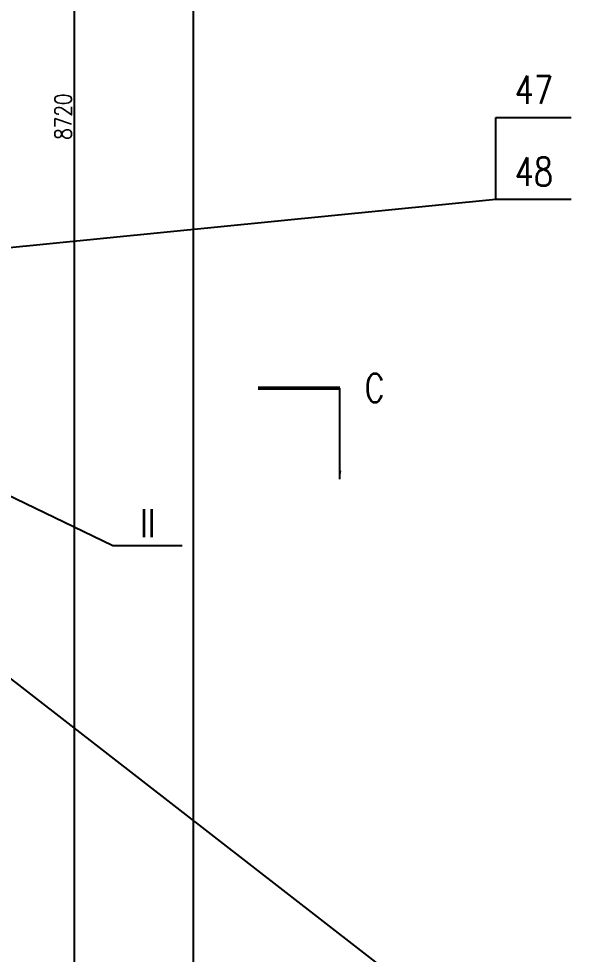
# Model space of a CAD drawing. Header units: millimetres. Extents: x -5045 to 12730, y -27160 to 3914.
# Drawn here: x 4096 to 6062, y -18377 to -15050 of the extents above; entities that cross this region are included whole.
import ezdxf

# ---------------------------------------------------------------- set-up
doc = ezdxf.new("R2010")
doc.units = ezdxf.units.MM
doc.layers.add('细实线', color=3, linetype='Continuous')
doc.layers.add('轮廓线', color=6, linetype='Continuous', lineweight=50)
doc.styles.add('100', font='txt.shx', dxfattribs={"width": 0.8, "height": 100, "bigfont": 'gbcbig.shx'})
doc.styles.get("Standard").update_dxf_attribs({"font": 'txt.shx', "width": 0.8, "height": 60, "bigfont": 'gbcbig.shx'})
doc.dimstyles.new('ISO-25', dxfattribs={"dimtxt": 2.5, "dimasz": 30, "dimexe": 5, "dimexo": 2, "dimgap": 10, "dimtad": 1, "dimdsep": 46, "dimtxsty": 'Standard', "dimcen": 2.5, "dimadec": 0, "dimazin": 0, "dimtfac": 1, "dimtmove": 0, "dimatfit": 3, "dimfxl": 0, "dimarcsym": 0})

# ---------------------------------------------------------------- blocks, each defined once
blk = doc.blocks.new('*D21')
at = {"layer": 'Defpoints', "color": 0}
for p in [(1208.3, 944.5), (1208.3, -25361.9), (4716.6, -25361.9)]:
    blk.add_point(p, dxfattribs=at)
at = {"layer": '细实线', "color": 0, "lineweight": -2}
for p, q in [((1210.3, 944.5), (4721.6, 944.5)), ((4716.6, 914.5), (4716.6, -25331.9)), ((1210.3, -25361.9), (4721.6, -25361.9))]:
    blk.add_line(p, q, dxfattribs=at)
at = {"layer": '细实线', "color": 0}
for points in [[(4711.6, 914.5), (4721.6, 914.5), (4716.6, 944.5)], [(4711.6, -25331.9), (4721.6, -25331.9), (4716.6, -25361.9)]]:
    blk.add_solid(points, dxfattribs=at)
at = {"layer": '细实线', "color": 0, "insert": (4674.7, -12208.7), "char_height": 60, "attachment_point": 5, "rotation": 90}
blk.add_mtext('(约26321）', dxfattribs=at)
blk = doc.blocks.new('*D51')
at = {"layer": 'Defpoints', "color": 0}
for p in [(4294.3, -11038), (4294.3, -11038), (4294.3, -19758)]:
    blk.add_point(p, dxfattribs=at)
at = {"layer": '细实线', "color": 0, "lineweight": -2}
for p, q in [((4292.3, -11038), (4289.3, -11038)), ((4294.3, -19728), (4294.3, -11068)), ((4292.3, -19758), (4289.3, -19758))]:
    blk.add_line(p, q, dxfattribs=at)
at = {"layer": '细实线', "color": 0}
for points in [[(4289.3, -11068), (4299.3, -11068), (4294.3, -11038)], [(4289.3, -19728), (4299.3, -19728), (4294.3, -19758)]]:
    blk.add_solid(points, dxfattribs=at)
at = {"layer": '细实线', "color": 0, "insert": (4254.3, -15398), "char_height": 60, "attachment_point": 5, "rotation": 90}
blk.add_mtext('8720', dxfattribs=at)

msp = doc.modelspace()

# ---------------------------------------------------------------- linework, layer by layer
at = {"layer": '细实线', "color": 7}
for p, q in [((5793.747, -15401.029), (6062.382, -15401.029)), ((5793.747, -15691.997), (5793.747, -15401.029)), ((2586.001, -16010.518), (5793.747, -15691.997)), ((5793.747, -15691.997), (6062.382, -15691.997)), ((2765.811, -16118.25), (4431.044, -16923.39)), ((2556.706, -16226.532), (5793.747, -18736.49)), ((4431.044, -16923.39), (4677.376, -16923.39))]:
    msp.add_line(p, q, dxfattribs=at)
at = {"layer": '轮廓线', "color": 7}
msp.add_line((4948.201, -16363.237), (5239.069, -16363.237), dxfattribs=at)

# ---------------------------------------------------------------- texts
at = {"layer": '细实线', "color": 7, "style": '100', "width": 0.8}
for s, p in [('47', (5860.348, -15352.71)), ('48', (5860.348, -15643.678)), ('C', (5326.364, -16412.898)), ('II', (4527.602, -16893.951))]:
    msp.add_text(s, height=100, dxfattribs=at).set_placement(p)

# ---------------------------------------------------------------- dimensions: what is measured, and where the dimension line sits
at = {"layer": '细实线', "color": 7}
dim = msp.add_linear_dim(base=(4716.639, -25361.878), p1=(1208.273, 944.52), p2=(1208.273, -25361.878), angle=90, text='(约26321）', dimstyle='ISO-25', dxfattribs=at)
dim.commit()
dim.dimension.update_dxf_attribs({"geometry": '*D21', "text_midpoint": (4674.654, -12208.679)})
dim = msp.add_linear_dim(base=(4294.309, -11037.98), p1=(4294.309, -19757.978), p2=(4294.309, -11037.98), angle=90, dimstyle='ISO-25', dxfattribs=at)
dim.commit()
dim.dimension.update_dxf_attribs({"geometry": '*D51', "text_midpoint": (4254.309, -15397.979)})

# ---------------------------------------------------------------- leaders
msp.add_leader([(5239.069, -16686.804), (5239.069, -16363.237)], dimstyle='ISO-25', override={"dimgap": 10, "dimtad": 0}, dxfattribs=at)

doc.saveas('drawing.dxf')
